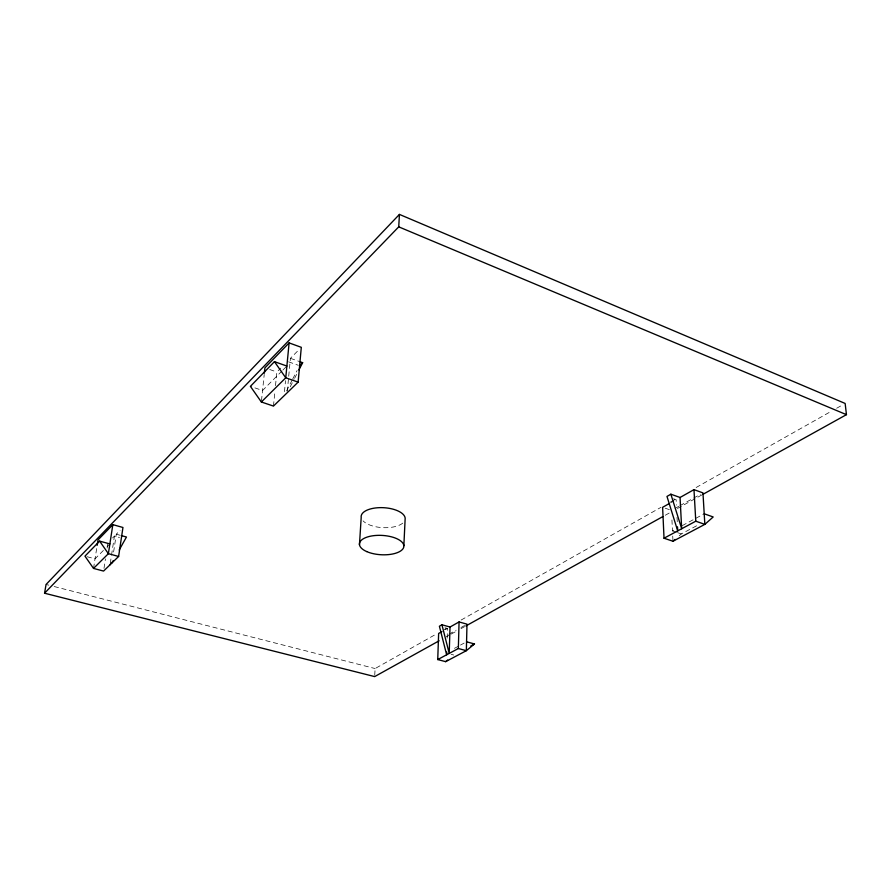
<?xml version="1.0" encoding="UTF-8"?>
<svg xmlns="http://www.w3.org/2000/svg" width="891" height="891" viewBox="0 0 891 891"><rect width="100%" height="100%" fill="white"/><g stroke="black" fill="none" stroke-linecap="round" stroke-linejoin="round"><path stroke-width="0.67" stroke-dasharray="4.46 3.34" d="M447.159 638.168L447.471 628.467L444.008 627.509M374.732 675.244L375.111 668.551L436.891 633.701M287.281 391.405L288.595 377.617M288.717 376.236L290.421 358.316L299.487 349.149M284.463 391.661L285.521 380.657M273.459 406.084L274.818 392.463M275.497 385.647L276.856 372.015L280.676 368.161M261.486 400.716L264.226 374.498M110.272 563.402L111.308 556.574M111.52 555.216L114.427 536.092L119.494 537.507M113.603 551.997L116.298 534.199L120.107 530.368M103.991 568.369L105.45 558.891M107.12 548.054L107.744 543.989M93.522 568.413L96.963 546.673M286.546 390.971L292.125 380.156M292.738 378.953L297.082 370.545M290.243 386.772L293.963 379.544M294.587 378.341L297.071 373.518M112.578 537.964L114.427 536.092M103.389 550.46L95.036 558.846L86.227 556.485M107.098 546.729L109.883 543.933M282.013 370.946L262.555 390.503L250.404 386.349M282.982 369.965L286.88 366.056M679.243 535.758L681.325 533.921L698.477 524.799M444.163 629.603L446.58 628.233M461.126 620.036L661.011 507.313M670.7 501.845L675.545 499.105M696.138 487.5L831.826 410.974M836.671 408.245L842.73 404.826M445.266 629.714L447.471 628.467M670.5 502.858L673.886 500.954M448.875 634.247L456.125 630.215M460.959 627.531L464.579 625.515M675.111 508.382L678.742 506.366M679.944 505.687L700.526 494.238M446.402 636.753L450.044 634.737M451.269 634.058L456.125 631.363M460.992 628.656L464.645 626.629M665.276 515.243L670.132 512.548M677.427 508.494L701.752 494.995M454.421 648.336L459.277 645.719M460.491 645.062L464.133 643.102M671.937 519.965L672.471 530.891L674.91 529.577M682.239 525.634L704.213 513.795M46.065 584.474L48.771 585.153M54.162 586.534L375.111 668.551M451.136 654.317L453.742 655.019M116.298 534.199L120.118 535.268M672.471 530.891L676.269 532.194M677.528 532.629L681.325 533.921M269.695 369.509L276.856 372.015M665.154 508.182L671.48 510.398M288.584 361.835L298.34 365.299M673.518 498.76L676.135 499.684L676.403 505.108M290.421 358.316L298.975 361.367M677.026 517.326L677.372 524.108M672.727 536.07L672.917 539.957M402.743 523.128A22.052 9.979 3.2 0 1 382.562 527.639A22.052 9.979 3.2 0 1 363.071 520.867"/><path stroke-width="1.34" d="M437.737 659.563L458.342 648.514L459.065 621.94L466.995 624.168L466.349 650.686L445.634 661.657L437.737 659.563L438.639 633.445L441.947 631.574M446.736 652.023L446.647 654.796L439.397 626.228L441.936 624.78L450.022 627.03L459.065 621.94M450.022 627.03L449.22 653.415L441.936 624.78M403.857 545.637L405.171 518.194A22.052 9.979 3.2 0 0 381.849 507.636A22.052 9.979 3.2 0 0 361.2 517.437L359.452 544.802M439.107 640.807L374.666 676.592L44.55 593.217L398.734 226.849L399.435 214.408L845.147 403.456L846.45 414.66L702.966 494.316M286.88 366.056L274.45 361.657L250.404 386.349L261.353 401.986L273.459 406.084L298.129 382.128L301.303 347.323L289.107 342.901L264.917 367.838L264.36 373.173M289.107 342.901L285.755 377.795L261.353 401.986M109.883 543.933L99.614 541.115L84.968 556.151L93.522 568.413L103.568 571.075L118.614 556.463L122.958 527.483L112.834 524.643L98.021 539.913L97.175 545.325M112.834 524.643L108.379 553.679L93.522 568.413M44.55 593.217L46.065 584.474L399.435 214.408M298.93 369.91L302.639 362.682L300.2 361.802M110.061 564.771L111.386 562.421M111.943 562.945L113.268 560.584M119.205 549.981L126.466 537.028L121.388 535.614M300.323 364.965L302.639 362.682M669.375 503.493L662.614 507.302L664.029 538.22L672.972 541.249L675.066 539.423M466.561 641.798L474.502 643.97L466.349 650.686L458.342 648.514M445.634 661.657L447.661 659.997M672.972 541.249L704.848 524.365L702.954 492.89L693.978 489.638L680.056 497.479L670.878 494.204L666.98 496.432L677.706 530.891L677.505 526.815M465.859 625.961L662.837 516.591M664.029 538.22L695.782 521.202L704.848 524.365L713.19 516.969L704.213 513.795M470.838 645.919L474.502 643.97M118.614 556.463L108.379 553.679L99.614 541.115M298.129 382.128L285.755 377.795L274.45 361.657M398.734 226.849L846.45 414.66M670.878 494.204L681.682 528.753L680.056 497.479M693.978 489.638L695.782 521.202M366.658 551.562A22.275 9.69 3.2 0 0 403.367 548.132A22.275 9.69 3.2 0 0 374.888 535.536A22.275 9.69 3.2 0 0 366.658 551.562"/></g></svg>
